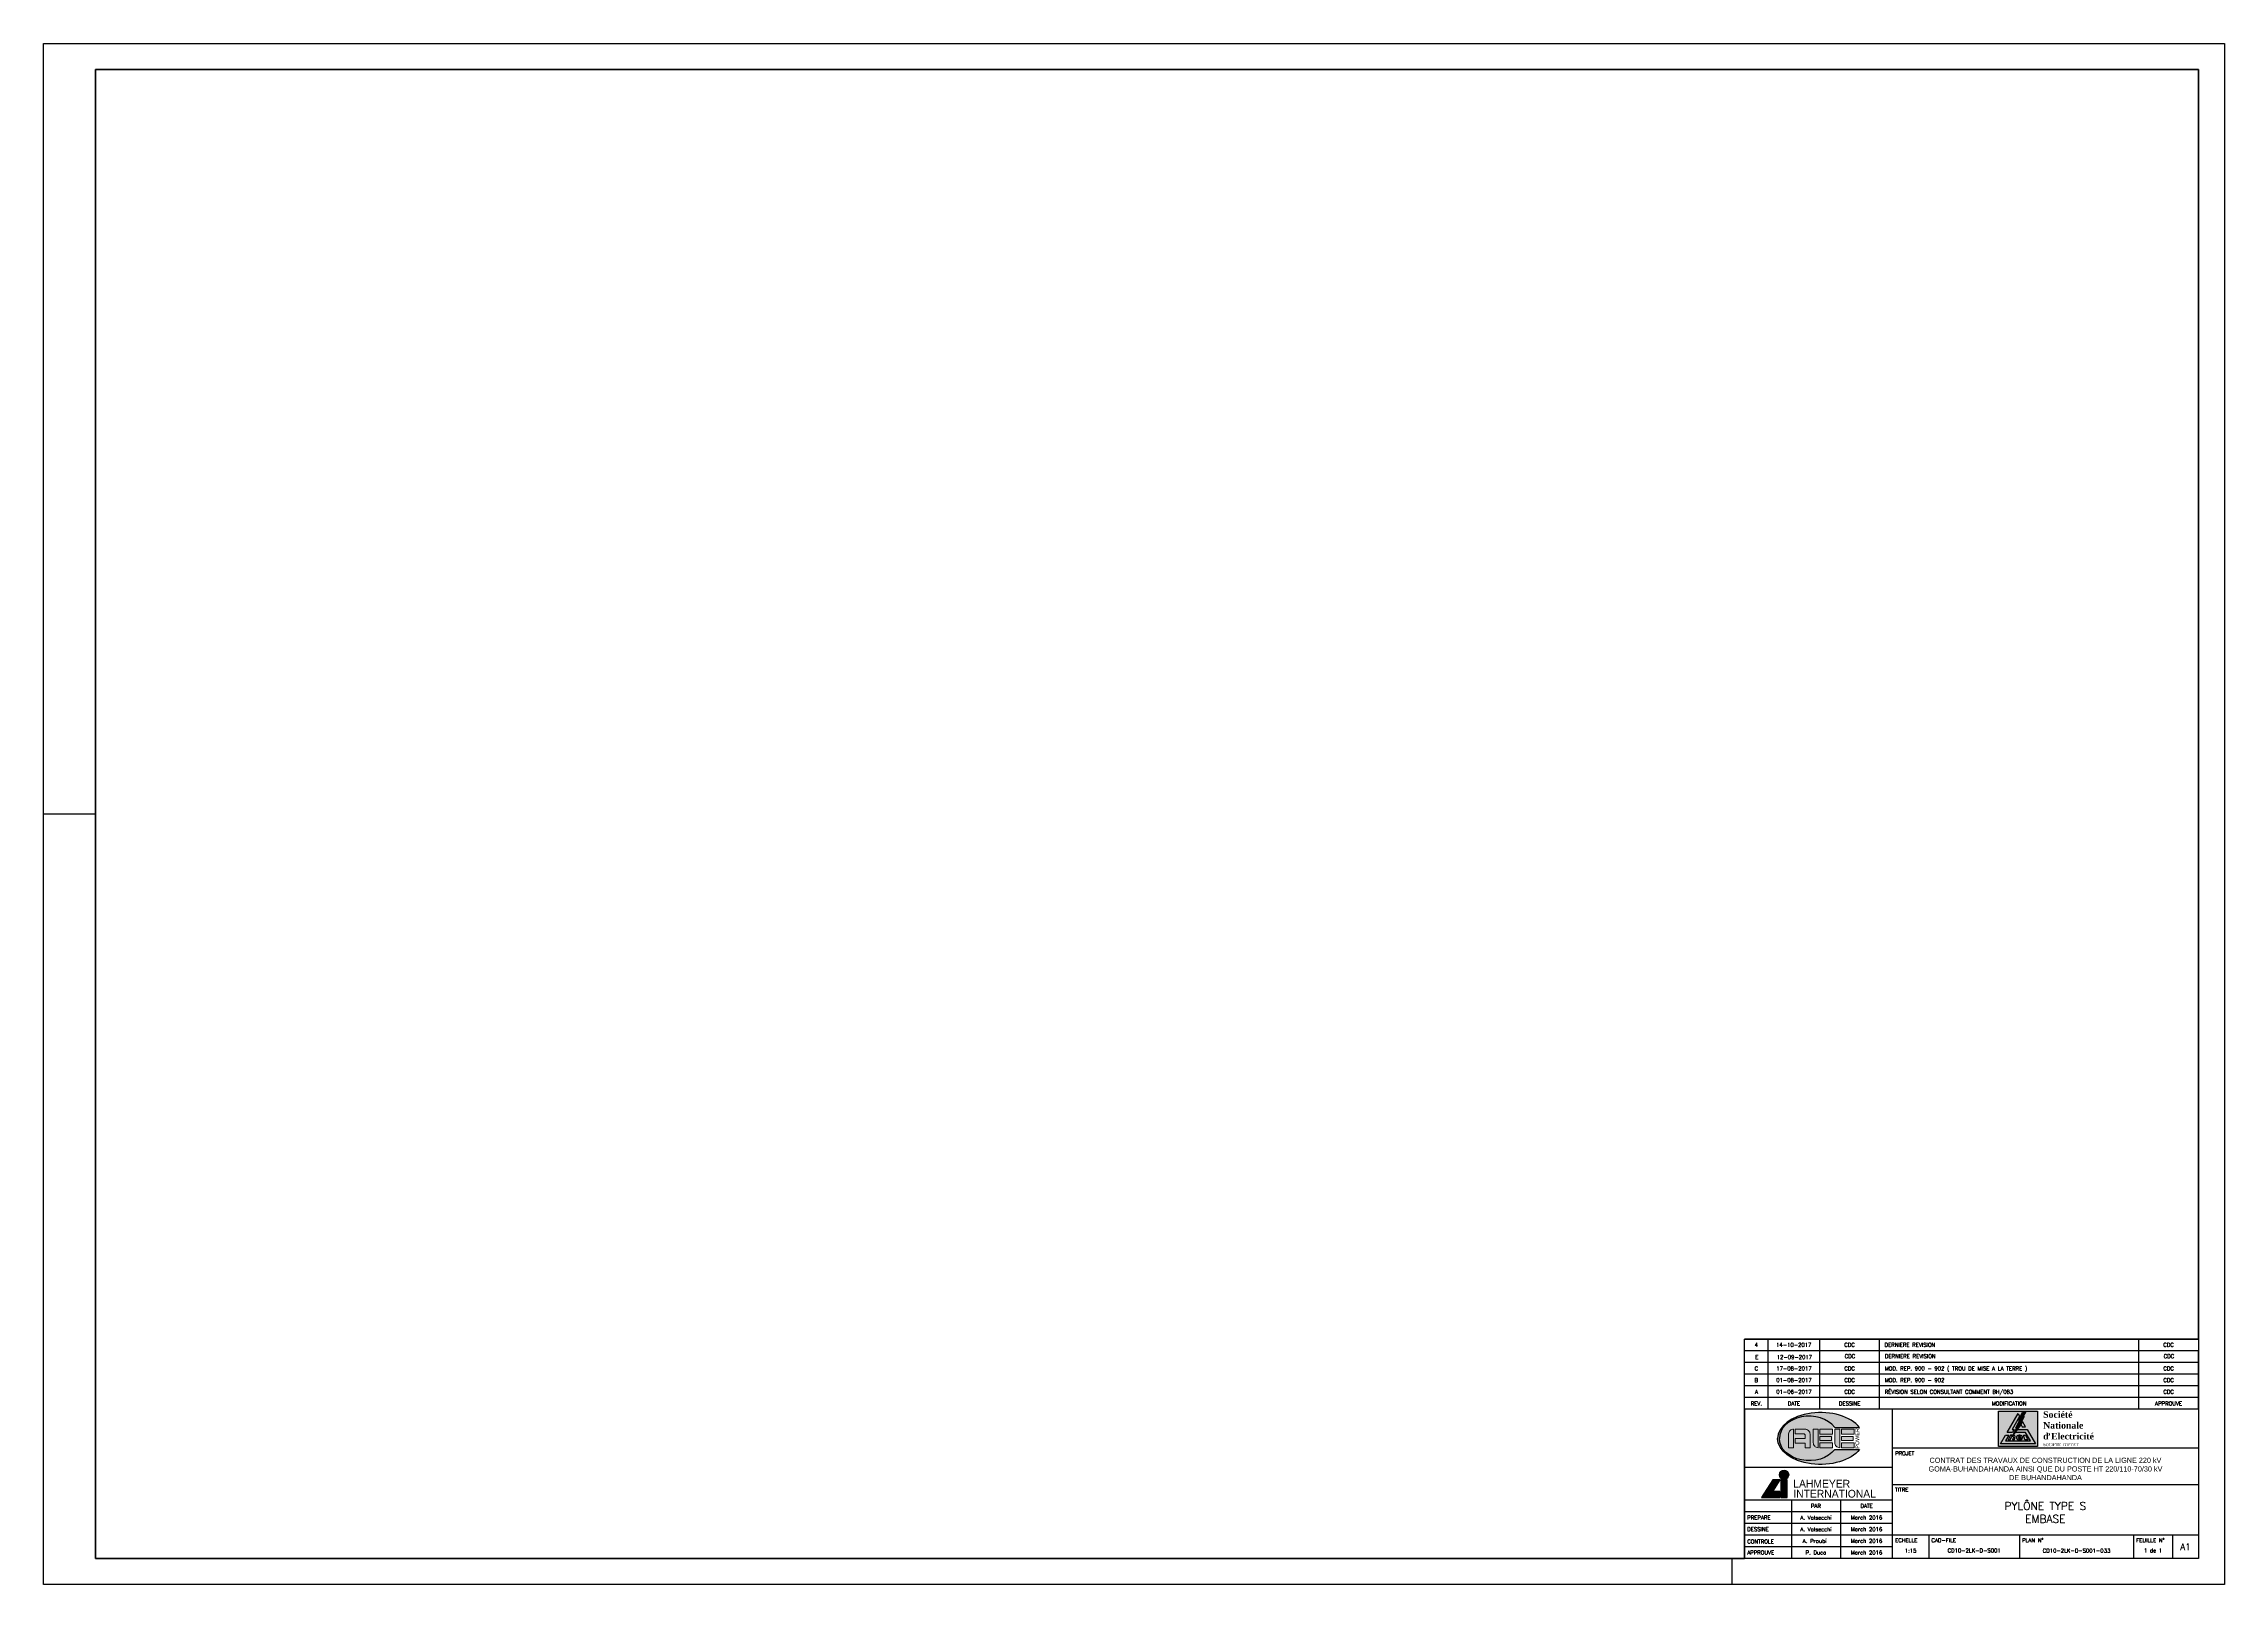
# Paper-space layout 'Layout1' of a CAD drawing. Header units: feet, sheet in millimetres. Extents: x -2 to 839, y -1 to 593.
# The model-space entities are those that its viewports show. They can reach past a viewport. Long polylines and large blocks are cut down to what shows.
import ezdxf
from ezdxf.enums import TextEntityAlignment as Align

# ---------------------------------------------------------------- set-up
doc = ezdxf.new("R2010")
doc.units = ezdxf.units.FT
doc.header["$LTSCALE"] = 150
doc.header["$MEASUREMENT"] = 0
for name, color, linetype in [('LS', 7, 'CONTINUOUS'), ('SELLO', 7, 'CONTINUOUS'), ('SELLO-MODIFI', 7, 'CONTINUOUS')]:
    doc.layers.add(name, color=color, linetype=linetype)
doc.styles.add('ARIAL', font='arial.ttf')
doc.styles.add('ROMANS', font='romans.shx', dxfattribs={"height": 2.5})
doc.styles.add('SWIS', font='swissl.ttf')
doc.styles.add('TIMES', font='times.ttf')
doc.styles.add('TIMESNEGRITA', font='timesbd.ttf')

# ---------------------------------------------------------------- blocks, each defined once
blk = doc.blocks.new('LOGO SNEL')
at = {"layer": 'SELLO'}
h = blk.add_hatch(color=170, dxfattribs=at)
h.paths.add_polyline_path([(-3.08, 6.8), (-18.08, 6.8), (-18.08, -6.8), (-3.08, -6.8)])
h.paths.add_polyline_path([(-7.65, 0.74), (-8.92, 0.74), (-9.49, 1.73), (-8.86, 2.83)], flags=16)
h.paths.add_polyline_path([(-8.27, 4.7), (-10.07, 1.41), (-9.68, 1.41), (-10.97, -0.35), (-7.02, -0.35), (-3.86, -5.82), (-17.3, -5.82), (-15.41, -2.54), (-14.14, -2.54), (-15.41, -4.72), (-5.76, -4.72), (-7.65, -1.44), (-11.77, -1.44), (-12.42, -2.33), (-11.14, 0.17), (-11.49, 0.35), (-10.07, 3.14), (-10.42, 3.31), (-8.86, 6.38), (-7.61, 6.48), (-8.59, 4.7)], flags=16)
h.paths.add_polyline_path([(-9.95, 4.72), (-12.88, -0.35), (-12.1, -0.35), (-12.73, -1.44), (-14.78, -1.44), (-10.58, 5.82)], flags=16)
h.paths.add_polyline_path([(-7.7, -2.54), (-6.81, -4.26), (-7.9, -4.26), (-8.53, -2.54)], flags=16)
h.paths.add_polyline_path([(-9.03, -2.9), (-8.93, -3.09), (-8.86, -3.32), (-8.85, -3.52), (-10.41, -3.52), (-10.38, -3.67), (-10.3, -3.76), (-10.29, -3.77), (-10.2, -3.81), (-10.08, -3.83), (-9.99, -3.84), (-9.86, -3.83), (-9.77, -3.8), (-9.67, -3.74), (-9.65, -3.71), (-8.86, -3.71), (-8.93, -3.87), (-9.08, -4.03), (-9.28, -4.14), (-9.49, -4.2), (-9.66, -4.23), (-9.86, -4.25), (-10.11, -4.26), (-10.37, -4.23), (-10.59, -4.18), (-10.79, -4.09), (-10.93, -3.99), (-11.07, -3.83), (-11.15, -3.62), (-11.17, -3.41), (-11.16, -3.21), (-11.09, -3), (-10.99, -2.87), (-10.89, -2.77), (-10.75, -2.68), (-10.55, -2.6), (-10.31, -2.55), (-10.07, -2.54), (-9.82, -2.54), (-9.57, -2.58), (-9.36, -2.66), (-9.18, -2.76)], flags=16)
h.paths.add_polyline_path([(-9.62, -3.12), (-9.59, -3.23), (-10.45, -3.23), (-10.38, -3.1), (-10.27, -3), (-10.12, -2.96), (-9.95, -2.95), (-9.73, -2.99)], flags=0)
h.paths.add_polyline_path([(-12.73, -2.84), (-12.72, -2.84, -0.53324), (-12.35, -3.38), (-12.71, -4.26), (-11.93, -4.26), (-11.72, -3.03, 0.387199), (-12, -2.58, 0.188481), (-12.93, -2.68), (-12.87, -2.54), (-13.47, -2.54), (-14.36, -4.26), (-13.57, -4.26), (-13.09, -3.08, -0.304428)], flags=16)
h = blk.add_hatch(color=50, dxfattribs=at)
h.paths.add_polyline_path([(-14.78, -1.44), (-12.73, -1.44), (-12.1, -0.35), (-12.88, -0.35), (-9.95, 4.72), (-10.58, 5.82)])
h.paths.add_polyline_path([(-8.86, 2.83), (-9.49, 1.73), (-8.92, 0.74), (-7.65, 0.74)])
h.paths.add_polyline_path([(-10.97, -0.35), (-11.77, -1.44), (-7.65, -1.44), (-5.76, -4.72), (-15.41, -4.72), (-14.14, -2.54), (-15.41, -2.54), (-17.3, -5.82), (-3.86, -5.82), (-7.02, -0.35)])
h.paths.add_polyline_path([(-7.7, -2.54), (-8.53, -2.54), (-7.9, -4.26), (-6.81, -4.26)], flags=17)
h.paths.add_polyline_path([(-8.95, -3.05), (-9.01, -2.95), (-9.07, -2.87), (-9.15, -2.79), (-9.23, -2.73), (-9.31, -2.68), (-9.41, -2.64), (-9.52, -2.6), (-9.63, -2.57), (-9.76, -2.55), (-9.89, -2.54), (-10.03, -2.54), (-10.11, -2.54), (-10.24, -2.55), (-10.37, -2.56), (-10.49, -2.59), (-10.6, -2.62), (-10.7, -2.66), (-10.79, -2.71), (-10.87, -2.76), (-10.9, -2.79), (-10.99, -2.87), (-11.05, -2.95), (-11.11, -3.05), (-11.14, -3.16), (-11.17, -3.27), (-11.17, -3.4), (-11.17, -3.44), (-11.16, -3.56), (-11.13, -3.67), (-11.09, -3.78), (-11.03, -3.87), (-10.96, -3.96), (-10.87, -4.03), (-10.83, -4.06), (-10.74, -4.11), (-10.64, -4.16), (-10.54, -4.19), (-10.42, -4.22), (-10.3, -4.24), (-10.17, -4.25), (-10.03, -4.26), (-9.92, -4.25), (-9.78, -4.25), (-9.66, -4.23), (-9.54, -4.21), (-9.43, -4.19), (-9.33, -4.15), (-9.24, -4.12), (-9.14, -4.06), (-9.04, -3.99), (-8.97, -3.91), (-8.91, -3.81), (-8.86, -3.71), (-9.62, -3.71), (-9.8, -3.82), (-10.04, -3.84), (-10.27, -3.79), (-10.38, -3.67), (-10.41, -3.52), (-8.85, -3.52), (-8.86, -3.38), (-8.88, -3.26), (-8.91, -3.15)], flags=17)
h.paths.add_polyline_path([(-9.59, -3.23), (-10.45, -3.23), (-10.38, -3.1), (-10.27, -3), (-10.12, -2.96), (-9.95, -2.95), (-9.73, -2.99), (-9.62, -3.12)], flags=16)
h.paths.add_polyline_path([(-12.35, -3.38), (-12.71, -4.26), (-11.93, -4.26), (-11.72, -3.03, 0.387199), (-12, -2.58, 0.188481), (-12.93, -2.68), (-12.87, -2.54), (-13.47, -2.54), (-14.36, -4.26), (-13.57, -4.26), (-13.09, -3.08, -0.304428), (-12.73, -2.84), (-12.72, -2.84, -0.53324)], flags=17)
blk.add_hatch(color=10, dxfattribs=at).paths.add_polyline_path([(-11.14, 0.17), (-11.49, 0.35), (-10.07, 3.14), (-10.42, 3.31), (-8.86, 6.38), (-7.61, 6.48), (-8.59, 4.7), (-8.27, 4.7), (-10.07, 1.41), (-9.68, 1.41), (-12.42, -2.33)])
at = {"layer": 'SELLO', "color": 170}
blk.add_lwpolyline([(-18.08, 6.8), (-3.08, 6.8), (-3.08, -6.8), (-18.08, -6.8)], close=True, dxfattribs=at)
at = {"layer": 'SELLO', "color": 50}
for points in [[(-14.78, -1.44), (-10.58, 5.82), (-9.95, 4.72), (-12.88, -0.35), (-12.1, -0.35), (-12.73, -1.44)], [(-8.92, 0.74), (-7.65, 0.74), (-8.86, 2.83), (-9.49, 1.73)], [(-10.9, -2.79), (-10.99, -2.87), (-11.05, -2.95), (-11.11, -3.05), (-11.14, -3.16), (-11.17, -3.27), (-11.17, -3.4), (-11.17, -3.44), (-11.16, -3.56), (-11.13, -3.67), (-11.09, -3.78), (-11.03, -3.87), (-10.96, -3.96), (-10.87, -4.03), (-10.83, -4.06), (-10.74, -4.11), (-10.64, -4.16), (-10.54, -4.19), (-10.42, -4.22), (-10.3, -4.24), (-10.17, -4.25), (-10.03, -4.26), (-9.92, -4.25), (-9.78, -4.25), (-9.66, -4.23), (-9.54, -4.21), (-9.43, -4.19), (-9.33, -4.15), (-9.24, -4.12), (-9.14, -4.06), (-9.04, -3.99), (-8.97, -3.91), (-8.91, -3.81), (-8.86, -3.71), (-9.65, -3.71), (-9.67, -3.74), (-9.77, -3.8), (-9.86, -3.83), (-9.99, -3.84), (-10.08, -3.83), (-10.2, -3.81), (-10.29, -3.77), (-10.3, -3.76), (-10.38, -3.67), (-10.41, -3.52), (-8.85, -3.52), (-8.86, -3.38), (-8.88, -3.26), (-8.91, -3.15), (-8.95, -3.05), (-9.01, -2.95), (-9.07, -2.87), (-9.15, -2.79), (-9.23, -2.73), (-9.31, -2.68), (-9.41, -2.64), (-9.52, -2.6), (-9.63, -2.57), (-9.76, -2.55), (-9.89, -2.54), (-10.03, -2.54), (-10.11, -2.54), (-10.24, -2.55), (-10.37, -2.56), (-10.49, -2.59), (-10.6, -2.62), (-10.7, -2.66), (-10.79, -2.71), (-10.87, -2.76)], [(-9.99, -2.95), (-10.12, -2.96), (-10.23, -2.99), (-10.29, -3.02), (-10.38, -3.1), (-10.43, -3.2), (-10.44, -3.23), (-9.59, -3.23), (-9.62, -3.12), (-9.7, -3.03), (-9.71, -3.02), (-9.8, -2.97), (-9.92, -2.95)], [(-6.81, -4.26), (-7.9, -4.26), (-8.53, -2.54), (-7.7, -2.54)]]:
    blk.add_lwpolyline(points, close=True, dxfattribs=at)
at = {"layer": 'SELLO', "color": 10}
blk.add_lwpolyline([(-11.14, 0.17), (-11.49, 0.35), (-10.07, 3.14), (-10.42, 3.31), (-8.86, 6.38), (-7.61, 6.48), (-8.59, 4.7), (-8.27, 4.7), (-10.07, 1.41), (-9.68, 1.41), (-12.42, -2.33)], close=True, dxfattribs=at)
at = {"layer": 'SELLO', "color": 50}
blk.add_lwpolyline([(-10.97, -0.35), (-7.02, -0.35), (-3.86, -5.82), (-17.3, -5.82), (-15.41, -2.54), (-14.14, -2.54), (-15.41, -4.72), (-5.76, -4.72), (-7.65, -1.44), (-11.77, -1.44)], dxfattribs=at)
blk.add_lwpolyline([(-12.73, -2.84), (-12.72, -2.84, -0.53324), (-12.35, -3.38), (-12.71, -4.26), (-11.93, -4.26), (-11.72, -3.03, 0.387199), (-12, -2.58, 0.188481), (-12.93, -2.68), (-12.87, -2.54), (-13.47, -2.54), (-14.36, -4.26), (-13.57, -4.26), (-13.09, -3.08, -0.304428)], format="xyb", close=True, dxfattribs=at)
at = {"layer": 'SELLO'}
for s, height, style, p in [('SOCIETE  D ETAT', 1.0938, 'TIMES', (-0.9, -6.16)), (',', 2.5, 'TIMESNEGRITA', (1, -1.03)), (',', 1.09, 'TIMES', (7.74, -5.24))]:
    blk.add_text(s, height=height, dxfattribs=dict(at, style=style)).set_placement(p, align=Align.MIDDLE_LEFT)
at = {"layer": 'SELLO', "insert": (-0.9, 1.28), "char_height": 2.5, "width": 21.0938, "attachment_point": 4, "style": 'TIMESNEGRITA'}
blk.add_mtext('Société\\PNationale\\Pd Electricité', dxfattribs=at)
blk = doc.blocks.new('LOGO LAHMEYER')
at = {"layer": 'SELLO', "true_color": 0x231f20}
h = blk.add_hatch(color=250, dxfattribs=at)
h.dxf.hatch_style = 1
h.paths.add_polyline_path([(-14.55, -5.31), (-12.12, -5.31), (-12.12, 1.57), (-14.55, 1.57)])
h.paths.add_polyline_path([(-14.98, -5.31), (-14.98, -2.89), (-17.59, -2.89), (-14.81, 1.57), (-17.67, 1.57), (-21.98, -5.31)])
at = {"layer": 'SELLO', "true_color": 0xee1c25}
h = blk.add_hatch(color=240, dxfattribs=at)
h.dxf.hatch_style = 1
edge = h.paths.add_edge_path()
edge.add_arc((-13.33, 3.51), 1.8, 0, 360)
at = {"layer": 'SELLO', "color": 250, "true_color": 0x231f20}
for points in [[(-14.98, -5.31), (-14.98, -2.89), (-17.59, -2.89), (-14.81, 1.57), (-17.67, 1.57), (-21.98, -5.31)], [(-14.55, -5.31), (-12.12, -5.31), (-12.12, 1.57), (-14.55, 1.57)]]:
    blk.add_lwpolyline(points, close=True, dxfattribs=at)
at = {"layer": 'SELLO', "color": 240, "true_color": 0xee1c25}
blk.add_circle((-13.33, 3.51), 1.8, dxfattribs=at)
at = {"layer": 'SELLO', "color": 250, "true_color": 0x231f20, "style": 'ARIAL', "width": 0.95}
blk.add_text('LAHMEYER', height=3, dxfattribs=at).set_placement((-9.74, 1.57), align=Align.TOP_LEFT)
blk.add_text('INTERNATIONAL', height=3, dxfattribs=at).set_placement((-9.74, -6.2), align=Align.BOTTOM_LEFT)
blk = doc.blocks.new('LOGO AEE')
at = {"layer": 'SELLO', "true_color": 0x2e4894, "transparency": 33554687}
h = blk.add_hatch(color=167, dxfattribs=at)
h.dxf.hatch_style = 1
edge = h.paths.add_edge_path()
edge.add_ellipse((0.8, 0), major_axis=(-16.61, 0), ratio=0.602151, start_angle=205.37693, end_angle=360)
edge.add_ellipse((0.8, 0), major_axis=(-16.61, 0), ratio=0.602151, start_angle=0, end_angle=154.62307)
edge.add_line((15.81, -4.29), (6.23, -4.29))
edge.add_ellipse((-3.66, 0), major_axis=(-11.43, 0), ratio=0.75, start_angle=0, end_angle=150, ccw=False)
edge.add_ellipse((-3.66, 0), major_axis=(-11.43, 0), ratio=0.75, start_angle=210, end_angle=360, ccw=False)
edge.add_line((6.23, 4.29), (15.81, 4.29))
at = {"layer": 'SELLO', "lineweight": 0, "true_color": 0x615b56}
h = blk.add_hatch(color=251, dxfattribs=at)
h.dxf.hatch_style = 1
h.paths.add_polyline_path([(13.74, 3.57), (8.83, 3.57), (8.83, 1.68), (13.74, 1.68)])
h.paths.add_polyline_path([(8.18, 3.57), (6.3, 3.57), (6.3, -1.63), (6.32, -1.93), (6.41, -2.33), (6.59, -2.68), (6.85, -3.01), (7.04, -3.19), (7.39, -3.4), (7.77, -3.53), (8.18, -3.57)])
h.paths.add_polyline_path([(13.33, 0.77), (8.83, 0.77), (8.83, -0.76), (13.33, -0.76)])
h.paths.add_polyline_path([(13.74, -1.73), (8.83, -1.73), (8.83, -3.57), (13.74, -3.57)])
h.paths.add_polyline_path([(5.41, 3.57), (0.49, 3.57), (0.49, 1.68), (5.41, 1.68)])
h.paths.add_polyline_path([(-0.15, 3.57), (-2.03, 3.57), (-2.03, -1.63), (-2.01, -1.93), (-1.91, -2.33), (-1.74, -2.68), (-1.48, -3.01), (-1.29, -3.19), (-0.94, -3.4), (-0.56, -3.53), (-0.15, -3.57)])
h.paths.add_polyline_path([(5, 0.77), (0.49, 0.77), (0.49, -0.76), (5, -0.76)])
h.paths.add_polyline_path([(5.41, -1.73), (0.49, -1.73), (0.49, -3.57), (5.41, -3.57)])
h.paths.add_polyline_path([(-9.67, 3.57), (-9.93, 3.56), (-10.33, 3.47), (-10.69, 3.29), (-11.01, 3.04), (-11.17, 2.88), (-11.38, 2.54), (-11.51, 2.15), (-11.55, 1.73), (-11.55, -3.57), (-9.67, -3.57)])
h.paths.add_polyline_path([(-5.34, 3.57), (-9.04, 3.57), (-9.04, 1.73), (-5.77, 1.73), (-5.59, 1.73), (-5.26, 1.56), (-5.2, 1.45), (-5.13, 1.02), (-5.13, -0.02), (-9.04, -0.02), (-9.04, -1.84), (-5.13, -1.84), (-5.13, -3.57), (-3.3, -3.57), (-3.3, 1.73), (-3.31, 1.99), (-3.41, 2.38), (-3.61, 2.73), (-3.89, 3.04), (-4.15, 3.25), (-4.51, 3.43), (-4.91, 3.54)])
at = {"layer": 'SELLO', "color": 251, "lineweight": 0, "true_color": 0x615b56}
for points in [[(-9.67, 3.57), (-9.93, 3.56), (-10.33, 3.47), (-10.69, 3.29), (-11.01, 3.04), (-11.17, 2.88), (-11.38, 2.54), (-11.51, 2.15), (-11.55, 1.73), (-11.55, -3.57), (-9.67, -3.57)], [(-5.34, 3.57), (-9.04, 3.57), (-9.04, 1.73), (-5.77, 1.73), (-5.59, 1.73), (-5.26, 1.56), (-5.2, 1.45), (-5.13, 1.02), (-5.13, -0.02), (-9.04, -0.02), (-9.04, -1.84), (-5.13, -1.84), (-5.13, -3.57), (-3.3, -3.57), (-3.3, 1.73), (-3.31, 1.99), (-3.41, 2.38), (-3.61, 2.73), (-3.89, 3.04), (-4.15, 3.25), (-4.51, 3.43), (-4.91, 3.54)], [(-0.15, 3.57), (-2.03, 3.57), (-2.03, -1.63), (-2.01, -1.93), (-1.91, -2.33), (-1.74, -2.68), (-1.48, -3.01), (-1.29, -3.19), (-0.94, -3.4), (-0.56, -3.53), (-0.15, -3.57)], [(5.41, 3.57), (0.49, 3.57), (0.49, 1.68), (5.41, 1.68)], [(5, 0.77), (0.49, 0.77), (0.49, -0.76), (5, -0.76)], [(8.18, 3.57), (6.3, 3.57), (6.3, -1.63), (6.32, -1.93), (6.41, -2.33), (6.59, -2.68), (6.85, -3.01), (7.04, -3.19), (7.39, -3.4), (7.77, -3.53), (8.18, -3.57)], [(13.74, 3.57), (8.83, 3.57), (8.83, 1.68), (13.74, 1.68)], [(13.33, 0.77), (8.83, 0.77), (8.83, -0.76), (13.33, -0.76)], [(5.41, -1.73), (0.49, -1.73), (0.49, -3.57), (5.41, -3.57)], [(13.74, -1.73), (8.83, -1.73), (8.83, -3.57), (13.74, -3.57)]]:
    blk.add_lwpolyline(points, close=True, dxfattribs=at)
at = {"layer": 'SELLO', "color": 167, "true_color": 0x2e4894}
for points in [[(6.23, 4.29), (15.81, 4.29)], [(6.23, -4.29), (15.81, -4.29)]]:
    blk.add_lwpolyline(points, dxfattribs=at)
for centre, major_axis, ratio, start_param in [((0.8, 0), (-16.61, 0), 0.602151, 3.584504), ((-3.66, 0), (-11.43, 0), 0.75, 3.665191)]:
    blk.add_ellipse(centre, major_axis=major_axis, ratio=ratio, start_param=start_param, end_param=6.283185, dxfattribs=at)
at = {"layer": 'SELLO', "color": 167, "true_color": 0x2e4894, "extrusion": (0, 0, -1)}
for centre, major_axis, ratio, start_param in [((-3.66, 0), (-11.43, 0), 0.75, 3.665191), ((0.8, 0), (-16.61, 0), 0.602151, 3.584504)]:
    blk.add_ellipse(centre, major_axis=major_axis, ratio=ratio, start_param=start_param, end_param=6.283185, dxfattribs=at)
at = {"layer": 'SELLO', "color": 13, "true_color": 0xd3505e, "style": 'SWIS'}
blk.add_text('POWER', height=1.5, rotation=90, dxfattribs=at).set_placement((14.91, 0), align=Align.MIDDLE)

psp = doc.layouts.get("Layout1")

# ---------------------------------------------------------------- linework, layer by layer
at = {"layer": 'LS', "color": 8}
psp.add_lwpolyline([(18.36, 583.33), (18.36, 9.33), (654.36, 9.33), (654.36, 93.83), (829.36, 93.83), (829.36, 583.33), (18.36, 583.33)], close=True, dxfattribs=at)
at = {"layer": 'SELLO'}
for p, q in [((18.36, 296.33), (-1.64, 296.33)), ((649.36, 9.33), (649.36, -0.67))]:
    psp.add_line(p, q, dxfattribs=at)
at = {"layer": 'SELLO', "color": 8}
for p, q in [((654.36, 66.83), (654.36, 93.83)), ((829.36, 66.83), (829.36, 89.33)), ((654.36, 66.83), (654.36, 9.33)), ((829.36, 66.83), (654.36, 66.83)), ((829.36, 66.83), (829.36, 9.33)), ((829.36, 9.33), (654.36, 9.33))]:
    psp.add_line(p, q, dxfattribs=at)
at = {"layer": 'SELLO', "color": 2}
for p, q in [((829.36, 93.83), (654.36, 93.83)), ((663.36, 66.83), (663.36, 93.83)), ((683.36, 66.83), (683.36, 93.83)), ((706.36, 66.83), (706.36, 93.83)), ((806.36, 66.83), (806.36, 93.83)), ((829.36, 89.33), (654.36, 89.33)), ((829.36, 84.83), (654.36, 84.83)), ((829.36, 80.33), (654.36, 80.33)), ((829.36, 75.83), (654.36, 75.83)), ((711.36, 37.83), (711.36, 66.83)), ((829.36, 51.83), (711.36, 51.83)), ((711.36, 44.33), (654.36, 44.33)), ((711.36, 31.83), (654.36, 31.83)), ((711.36, 27.33), (654.36, 27.33)), ((672.36, 31.83), (672.36, 9.33)), ((691.36, 31.83), (691.36, 9.33)), ((711.36, 22.83), (654.36, 22.83)), ((711.36, 18.33), (654.36, 18.33)), ((711.36, 9.33), (711.36, 18.33)), ((725.36, 18.33), (725.36, 9.33)), ((760.36, 18.33), (760.36, 9.33)), ((804.36, 18.33), (804.36, 9.33)), ((819.36, 18.33), (819.36, 9.33)), ((711.36, 13.83), (654.36, 13.83))]:
    psp.add_line(p, q, dxfattribs=at)
at = {"layer": 'SELLO', "color": 3}
psp.add_line((829.36, 71.33), (654.36, 71.33), dxfattribs=at)
at = {"layer": 'SELLO'}
psp.add_lwpolyline([(-1.64, 593.33), (839.36, 593.33), (839.36, -0.67), (-1.64, -0.67)], close=True, dxfattribs=at)
at = {"layer": 'SELLO', "color": 8}
psp.add_lwpolyline([(18.36, 583.33), (829.36, 583.33), (829.36, 9.33), (18.36, 9.33)], close=True, dxfattribs=at)
at = {"layer": 'SELLO', "color": 5}
psp.add_lwpolyline([(711.36, 37.83), (829.36, 37.83), (829.36, 18.33), (711.36, 18.33)], close=True, dxfattribs=at)

# ---------------------------------------------------------------- block references
at = {"layer": 'SELLO', "color": 4}
for name, p in [('LOGO AEE', (682.86, 55.58)), ('LOGO LAHMEYER', (682.86, 38.08))]:
    psp.add_blockref(name, p, dxfattribs=at)
at = {"layer": 'SELLO'}
psp.add_blockref('LOGO SNEL', (770.36, 59.33), dxfattribs=at)

# ---------------------------------------------------------------- texts
at = {"layer": 'SELLO', "color": 2, "style": 'ROMANS'}
for s, height, p in [('REV.', 1.5, (658.86, 69.08)), ('DATE', 1.5, (673.36, 69.08)), ('DESSINE', 1.5, (694.86, 69.08)), ('MODIFICATION', 1.5, (756.36, 69.08)), ('APPROUVE', 1.5, (817.86, 69.08)), ('A. Valsecchi', 1.5, (681.86, 25.08)), ('PAR', 1.5, (681.86, 29.58)), ('March 2016', 1.5, (701.36, 25.08)), ('DATE', 1.5, (701.36, 29.58)), ('A. Valsecchi', 1.5, (681.86, 20.58)), ('A. Proubi ', 1.5, (681.86, 16.08)), ('March 2016', 1.5, (701.36, 20.58)), ('March 2016', 1.5, (701.36, 16.08)), ('P. Duca', 1.5, (681.86, 11.58)), ('March 2016', 1.5, (701.36, 11.58)), ('A1', 2.5, (824.36, 13.83))]:
    psp.add_text(s, height=height, dxfattribs=at).set_placement(p, align=Align.MIDDLE)
for s, p in [('PROJET', (712.36, 49.83)), ('TITRE', (712.36, 35.83)), ('PREPARE', (655.36, 25.08)), ('DESSINE', (655.36, 20.58)), ('ECHELLE', (712.36, 16.33)), ('CAD-FILE', (726.36, 16.33)), ('PLAN N%%D', (761.36, 16.33)), ('FEUILLE N%%D', (805.36, 16.33)), ('APPROUVE', (655.36, 11.58)), ('CONTROLE', (655.36, 15.83))]:
    psp.add_text(s, height=1.5, dxfattribs=at).set_placement(p, align=Align.MIDDLE_LEFT)
for s, p in [('1:15', (718.36, 11.58)), ('CD10-2LK-D-S001', (742.86, 11.65)), ('1 de 1', (811.86, 11.65))]:
    psp.add_text(s, height=1.5, dxfattribs=at).set_placement(p, align=Align.CENTER)
at = {"layer": 'SELLO', "color": 3, "style": 'ROMANS'}
psp.add_text('CD10-2LK-D-S001-033', height=1.5, dxfattribs=at).set_placement((782.36, 11.58), align=Align.CENTER)
at = {"layer": 'SELLO', "attachment_point": 5}
for s, insert, char_height, style in [('{\\C2;CONTRAT DES TRAVAUX DE CONSTRUCTION DE LA LIGNE 220 kV GOMA-BUHANDAHANDA AINSI QUE DU POSTE HT 220/110-70/30 kV\\PDE BUHANDAHANDA}', (770.36, 43.83), 2, 'ARIAL'), ('{\\C4;PYLÔNE TYPE S\\P\\C3;EMBASE}', (770.36, 27.08), 3, 'ROMANS')]:
    psp.add_mtext_dynamic_manual_height_columns(s, width=118, gutter_width=12.5, heights=[0], dxfattribs=dict(at, insert=insert, char_height=char_height, style=style))
at = {"layer": 'SELLO-MODIFI', "color": 2, "style": 'ROMANS'}
for s, p in [('4', (658.8, 91.68)), ('E', (659.06, 86.96)), ('14-10-2017', (673.3, 91.68)), ('12-09-2017', (673.56, 86.96)), ('CDC', (694.8, 91.68)), ('CDC', (694.97, 87.27)), ('CDC', (817.8, 91.68)), ('CDC', (817.97, 87.27)), ('C', (658.86, 82.58)), ('B', (658.86, 78.08)), ('01-08-2017', (673.36, 78.08)), ('17-08-2017', (673.36, 82.58)), ('CDC', (694.86, 82.58)), ('CDC', (694.86, 78.08)), ('CDC', (817.86, 82.58)), ('CDC', (817.86, 78.08)), ('A', (658.86, 73.58)), ('01-06-2017', (673.36, 73.58)), ('CDC', (694.86, 73.58)), ('CDC', (817.86, 73.58))]:
    psp.add_text(s, height=1.5, dxfattribs=at).set_placement(p, align=Align.MIDDLE)
for s, p in [('DERNIERE REVISION', (708.3, 91.68)), ('DERNIERE REVISION', (708.47, 87.27)), ('MOD. REP. 900 - 902 ( TROU DE MISE A LA TERRE )', (708.36, 82.58)), ('MOD. REP. 900 - 902', (708.36, 78.08)), ('RÉVISION SELON CONSULTANT COMMENT BH/083', (708.36, 73.58))]:
    psp.add_text(s, height=1.5, dxfattribs=at).set_placement(p, align=Align.MIDDLE_LEFT)

doc.saveas('drawing.dxf')
